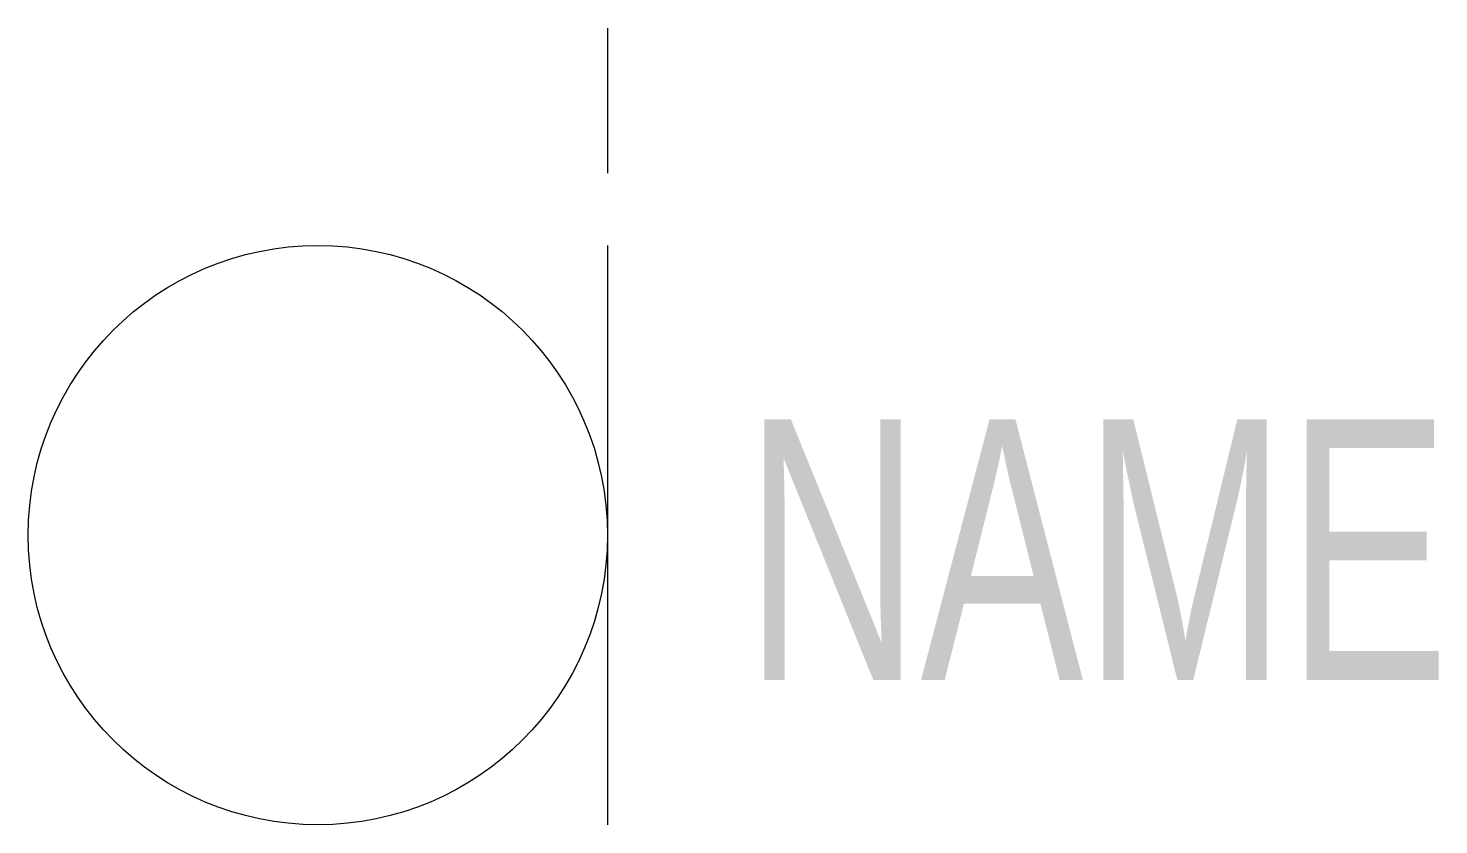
# Model space of a CAD drawing. Header units: millimetres. Extents: x -4 to 5.74, y -5 to 0.5.
import ezdxf

# ---------------------------------------------------------------- set-up
doc = ezdxf.new("R2010")
doc.units = ezdxf.units.MM

msp = doc.modelspace()

# ---------------------------------------------------------------- linework, layer by layer
at = {"color": 7}
msp.add_line((0, 0.5), (0, -0.5), dxfattribs=at)
msp.add_line((0, -1), (0, -5))
msp.add_circle((-2, -3), 2)

# ---------------------------------------------------------------- texts
at = {"width": 0.7}
msp.add_attdef('NAME', (0.9463, -4), 'XHJ', height=1.8, dxfattribs=at)

doc.saveas('drawing.dxf')
